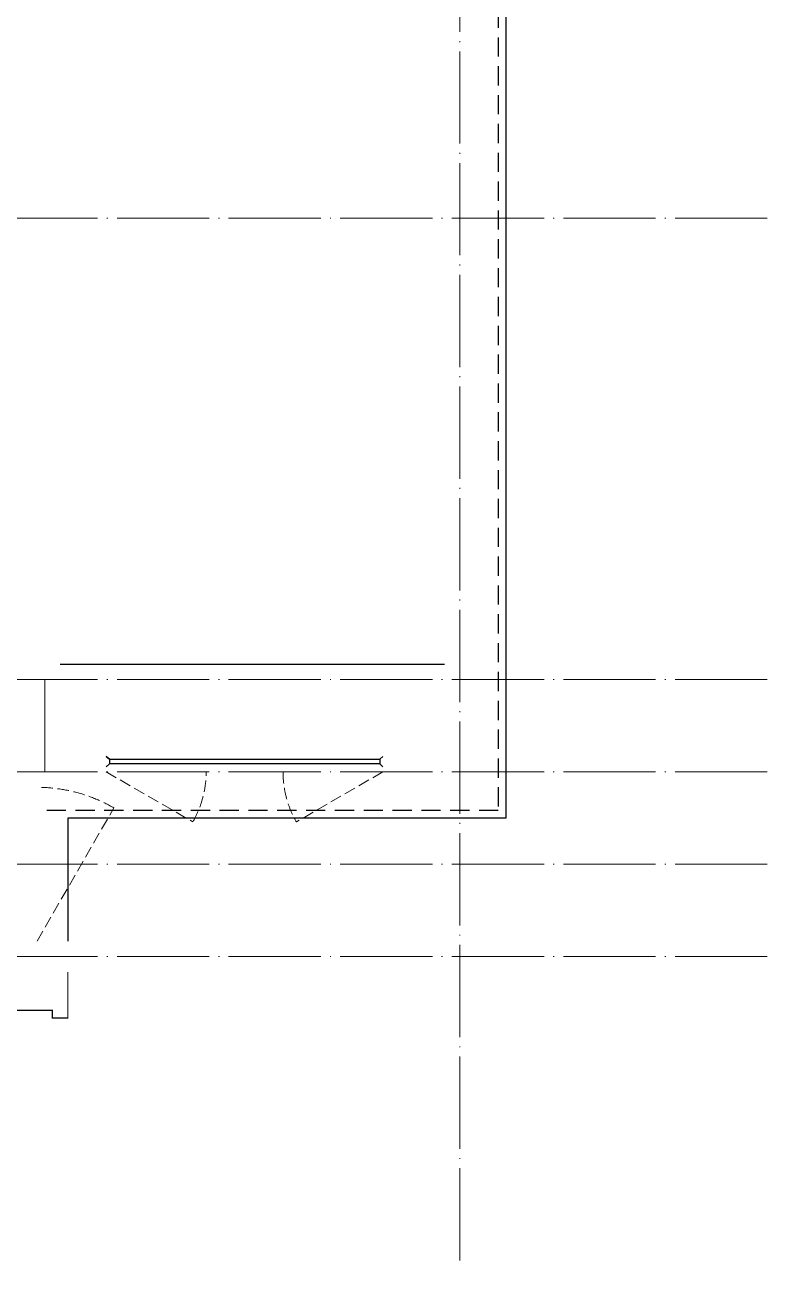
# Model space of a CAD drawing. Extents: x -518115 to 1124316, y -209821 to 1628073.
# Drawn here: x 875087 to 879917, y 593449 to 601505 of the extents above; entities that cross this region are included whole.
import ezdxf

# ---------------------------------------------------------------- set-up
doc = ezdxf.new("R2010")
doc.units = 0
doc.header["$LTSCALE"] = 1000
doc.header["$MEASUREMENT"] = 0
for name, pattern in [('DASH', [0.35, 0.25, -0.1]), ('DOTE', [2.42, 2, -0.2, 0.02, -0.2]), ('HIDDEN', [0.375, 0.25, -0.125])]:
    doc.linetypes.add(name, pattern=pattern)
for name, color, linetype in [('3-栏杆1', 135, 'Continuous'), ('3.5方案汇报，与郭总、侯月琴确定户型_t8$0$2020.03.04 -1安徽标准化洋房户型(UA）_t8_t8$0$看线', 154, 'Continuous'), ('看线', 251, 'Continuous')]:
    doc.layers.add(name, color=color, linetype=linetype)
doc.layers.add('DOTE', color=19, linetype='DOTE', lineweight=9)
doc.layers.add('WINDOW', color=144, linetype='Continuous', lineweight=15)

# ---------------------------------------------------------------- blocks, each defined once
blk = doc.blocks.new('HFHFTHFD')
at = {"layer": 'DOTE', "linetype": 'DOTE', "ltscale": 0.3}
for p, q in [((470616.6, 612948.8), (470616.6, 593448.8)), ((472616.6, 600248.8), (418616.6, 600248.8)), ((472616.6, 597248.8), (418616.6, 597248.8)), ((467916.6, 597248.8), (467916.6, 596648.8)), ((472616.6, 596648.8), (418616.6, 596648.8)), ((472616.6, 596048.8), (418616.6, 596048.8)), ((472616.6, 595448.8), (418616.6, 595448.8))]:
    blk.add_line(p, q, dxfattribs=at)

msp = doc.modelspace()

# ---------------------------------------------------------------- linework, layer by layer
at = {"color": 30, "const_width": 8}
msp.add_lwpolyline([(875366.6, 595348.8), (875366.6, 595048.8), (875266.6, 595048.8), (875266.6, 595098.8), (874216.6, 595098.8), (874216.6, 595348.8)], dxfattribs=at)
at = {"layer": '3-栏杆1', "color": 5}
for p, q in [((875636.8, 596731), (875616.6, 596748.8)), ((875616.6, 596748.8), (875636.8, 596731)), ((875636.8, 596701.7), (875616.6, 596681.9)), ((875616.6, 596681.9), (875636.8, 596701.7)), ((875636.8, 596731), (877396.3, 596731)), ((875636.8, 596731), (875636.8, 596701.7)), ((877396.3, 596701.7), (875636.8, 596701.7)), ((877396.3, 596731), (877416.6, 596748.8)), ((877416.6, 596748.8), (877396.3, 596731)), ((877396.3, 596731), (877396.3, 596701.7)), ((877416.6, 596681.9), (877396.3, 596701.7))]:
    msp.add_line(p, q, dxfattribs=at)
at = {"layer": '3.5方案汇报，与郭总、侯月琴确定户型_t8$0$2020.03.04 -1安徽标准化洋房户型(UA）_t8_t8$0$看线', "ltscale": 10}
msp.add_line((875316.6, 597348.8), (877816.6, 597348.8), dxfattribs=at)
at = {"layer": 'WINDOW', "color": 250, "linetype": 'DASH', "ltscale": 0.3}
for points in [[(875616.6, 596648.8), (876179.7, 596324.2, 0.131485), (876266.6, 596648.8)], [(877416.6, 596648.8), (876853.4, 596324.2, -0.131485), (876766.6, 596648.8)], [(875166.6, 595548.8), (875666.6, 596414.8, 0.131652), (875166.6, 596548.8)]]:
    msp.add_lwpolyline(points, format="xyb", dxfattribs=at)
at = {"layer": '看线', "color": 201, "linetype": 'HIDDEN', "ltscale": 0.5}
msp.add_lwpolyline([(867866.6, 608048.8), (867866.6, 606598.8), (869966.6, 606598.8), (869966.6, 605798.8), (876366.6, 605798.8), (876366.6, 604798.8), (878166.6, 604798.8), (878166.6, 596398.8), (875216.6, 596398.8)], dxfattribs=at)
at = {"layer": '看线', "color": 201}
msp.add_lwpolyline([(867916.6, 608048.8), (867916.6, 606648.8), (870016.6, 606648.8), (870016.6, 605848.8), (876416.6, 605848.8), (876416.6, 604848.8), (878216.6, 604848.8), (878216.6, 596348.8), (875366.6, 596348.8)], dxfattribs=at)
at = {"layer": '看线', "color": 202, "ltscale": 0.5}
msp.add_lwpolyline([(875366.6, 596348.8), (875366.6, 595548.8)], dxfattribs=at)

# ---------------------------------------------------------------- block references
msp.add_blockref('HFHFTHFD', (407300, 0))

doc.saveas('drawing.dxf')
